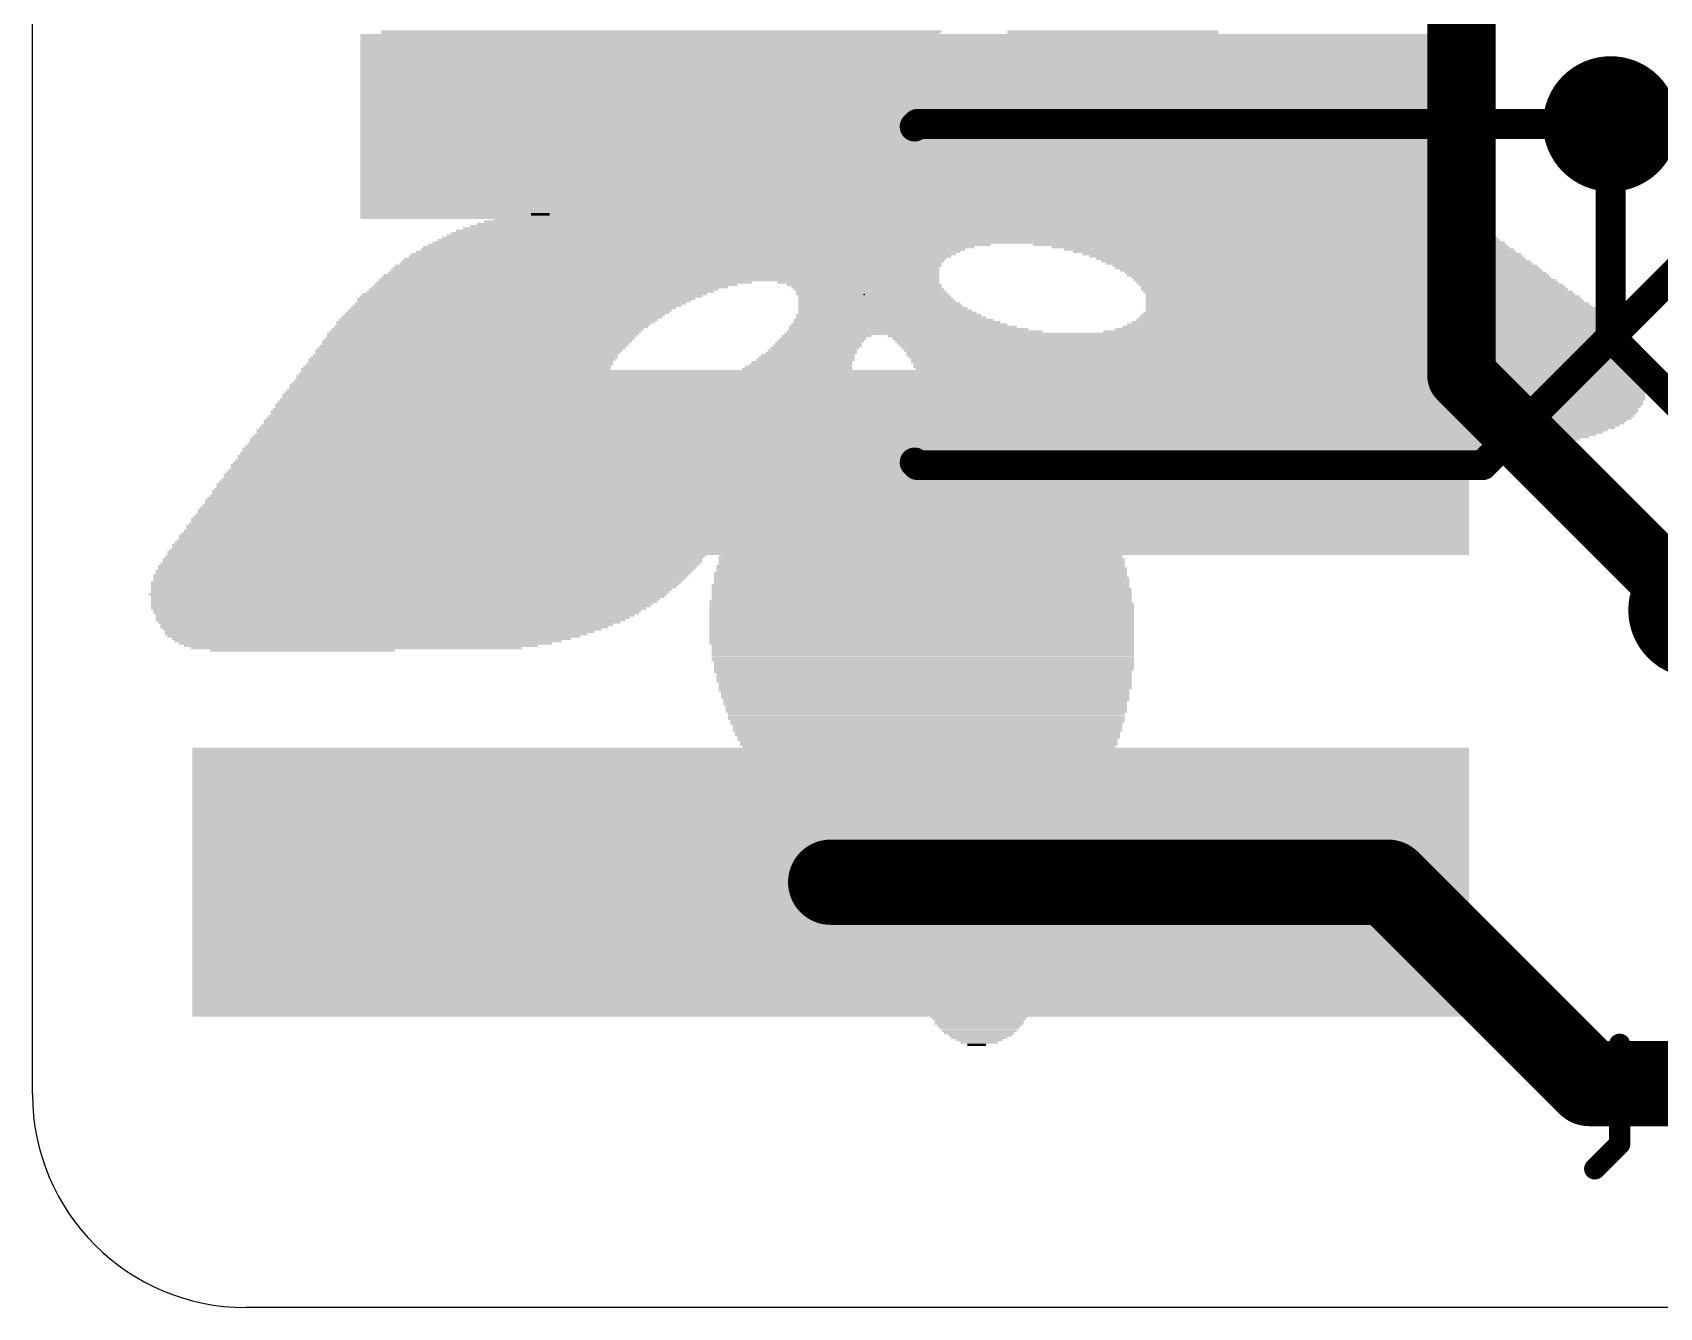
# Model space of a CAD drawing. Extents: x -5 to 26.9, y -6.2 to 6.2.
# Drawn here: x -4.95 to 4.74, y -6.03 to 1.56 of the extents above; entities that cross this region are included whole.
import ezdxf

# ---------------------------------------------------------------- set-up
doc = ezdxf.new("R2010")
doc.units = 0
for name, color, linetype in [('1', 12, 'CONTINUOUS'), ('16', 5, 'CONTINUOUS'), ('18', 3, 'CONTINUOUS'), ('20', 53, 'CONTINUOUS'), ('22', 6, 'CONTINUOUS'), ('23', 53, 'CONTINUOUS'), ('29', 253, 'CONTINUOUS')]:
    doc.layers.add(name, color=color, linetype=linetype)

# ---------------------------------------------------------------- blocks, each defined once
blk = doc.blocks.new('RECT')
blk.add_solid([(-0.5, -0.5), (0.5, -0.5), (-0.5, 0.5), (0.5, 0.5)])
blk = doc.blocks.new('ROUNDV')
at = {"const_width": 0.5}
blk.add_lwpolyline([(0, -0.25, 1), (0, 0.25, 1), (0, -0.25)], format="xyb", dxfattribs=at)

msp = doc.modelspace()

# ---------------------------------------------------------------- linework, layer by layer
at = {"layer": '1'}
for points, const_width in [([(0.316, 1.016), (0.3, 1)], 0.1778), ([(4.445, 1.016), (0.316, 1.016)], 0.1778), ([(5.1, 0.401), (3.683, -1.016)], 0.1778), ([(0.316, -1.016), (0.3, -1)], 0.1778), ([(3.683, -1.016), (0.316, -1.016)], 0.1778), ([(-0.2, -3.5), (3.119, -3.5)], 0.508), ([(3.119, -3.5), (4.318, -4.699)], 0.508), ([(4.318, -4.699), (5.9715, -4.699)], 0.508)]:
    msp.add_lwpolyline(points, dxfattribs=dict(at, const_width=const_width))
for points, const_width in [([(0.2686, 1.0314, 1), (0.3314, 0.9686)], 0.0889), ([(0.316, 1.0605, 1), (0.316, 0.9716)], 0.0889), ([(0.3474, 0.9846, 1), (0.2846, 1.0474)], 0.0889), ([(4.445, 0.9716, 1), (4.445, 1.0605)], 0.0889), ([(0.3314, -0.9686, 1), (0.2686, -1.0314)], 0.0889), ([(0.316, -0.9716, 1), (0.316, -1.0605)], 0.0889), ([(0.2846, -1.0474, 1), (0.3474, -0.9846)], 0.0889), ([(3.6516, -0.9846, 1), (3.7144, -1.0474)], 0.0889), ([(3.683, -1.0605, 1), (3.683, -0.9716)], 0.0889), ([(-0.2, -3.373, 1), (-0.2, -3.627)], 0.254), ([(3.2088, -3.4102, 1), (3.0292, -3.5898)], 0.254), ([(3.119, -3.627, 1), (3.119, -3.373)], 0.254), ([(4.318, -4.572, 1), (4.318, -4.826)], 0.254), ([(4.2282, -4.7888, 1), (4.4078, -4.6092)], 0.254)]:
    msp.add_lwpolyline(points, format="xyb", dxfattribs=dict(at, const_width=const_width))
at = {"layer": '16'}
for points, const_width in [([(3.556, 2.667), (3.556, -0.4826)], 0.4064), ([(4.445, -0.254), (4.445, 1.016)], 0.1778), ([(5.08, -0.889), (4.445, -0.254)], 0.1778), ([(4.826, -1.7526), (3.556, -0.4826)], 0.4064), ([(5.08, -1.7526), (4.826, -1.7526)], 0.4064)]:
    msp.add_lwpolyline(points, dxfattribs=dict(at, const_width=const_width))
for points, const_width in [([(4.4895, 1.016, 1), (4.4005, 1.016)], 0.0889), ([(4.4764, -0.2226, 1), (4.4136, -0.2854)], 0.0889), ([(3.6278, -0.4108, 1), (3.4842, -0.5544)], 0.2032), ([(4.4005, -0.254, 1), (4.4895, -0.254)], 0.0889), ([(3.4544, -0.4826, 1), (3.6576, -0.4826)], 0.2032), ([(4.826, -1.651, 1), (4.826, -1.8542)], 0.2032), ([(4.7542, -1.8244, 1), (4.8978, -1.6808)], 0.2032)]:
    msp.add_lwpolyline(points, format="xyb", dxfattribs=dict(at, const_width=const_width))
at = {"layer": '20'}
for p, q in [((-4.953, -4.7625), (-4.953, 4.7625)), ((25.396, -6.0325), (-3.683, -6.0325))]:
    msp.add_line(p, q, dxfattribs=at)
msp.add_arc((-3.683, -4.7625), 1.27, 180, 270, dxfattribs=at)
at = {"layer": '22', "const_width": 0.127}
for points in [[(4.4985, -4.4655), (4.4985, -5.0587)], [(4.6468, -4.6138), (4.3502, -4.6138)], [(4.4985, -5.0587), (4.3502, -5.207)]]:
    msp.add_lwpolyline(points, dxfattribs=at)
at = {"layer": '22', "const_width": 0.0635}
for points in [[(4.5303, -4.4655, 1), (4.4668, -4.4655)], [(4.3502, -4.5821, 1), (4.3502, -4.6456)], [(4.6468, -4.6456, 1), (4.6468, -4.5821)], [(4.4668, -5.0587, 1), (4.5303, -5.0587)], [(4.521, -5.0812, 1), (4.4761, -5.0363)], [(4.3278, -5.1845, 1), (4.3727, -5.2295)]]:
    msp.add_lwpolyline(points, format="xyb", dxfattribs=at)
at = {"layer": '23'}
msp.add_point((0, 0), dxfattribs=at)

# ---------------------------------------------------------------- block references
at = {"layer": '1', "xscale": 6.5}
for p in [(0.3, 1), (0.3, -1)]:
    msp.add_blockref('RECT', p, dxfattribs=at)
at = {"layer": '1', "xscale": 7.5, "yscale": 1.5}
msp.add_blockref('RECT', (-0.2, -3.5), dxfattribs=at)
at = {"layer": '18', "xscale": 0.8064, "yscale": 0.8064}
for p in [(4.445, 1.016), (4.445, 1.016), (4.953, -1.8796), (4.953, -1.8796)]:
    msp.add_blockref('ROUNDV', p, dxfattribs=at)
at = {"layer": '22'}
for p, xscale, yscale in [((-1.2161, 1.5532), 3.3249, 0.014), ((-1.209, 1.5672), 3.3389, 0.014), ((1.4802, 1.5672), 1.2573, 0.014), ((1.4802, 1.5532), 1.2573, 0.014), ((-1.223, 1.5393), 3.3109, 0.0139), ((-1.223, 1.5253), 3.283, 0.014), ((-1.223, 1.5113), 3.283, 0.014), ((-1.223, 1.4973), 3.255, 0.014), ((-1.23, 1.4834), 3.241, 0.0139), ((-1.2369, 1.4694), 3.2271, 0.014), ((-1.23, 1.4554), 3.2131, 0.014), ((1.4732, 1.5393), 1.2434, 0.0139), ((1.4732, 1.5253), 1.2434, 0.014), ((1.4662, 1.5113), 1.2294, 0.014), ((1.4662, 1.4973), 1.2294, 0.014), ((1.4592, 1.4834), 1.2154, 0.0139), ((1.4523, 1.4694), 1.2015, 0.014), ((1.4523, 1.4554), 1.2015, 0.014), ((-1.9774, 1.4415), 1.7183, 0.0139), ((-1.9984, 1.4275), 1.6485, 0.014), ((-2.0124, 1.4135), 1.6205, 0.014), ((-2.0123, 1.3996), 1.5926, 0.0139), ((-2.0123, 1.3856), 1.5926, 0.014), ((-2.0123, 1.3716), 1.5646, 0.014), ((-2.0123, 1.3576), 1.5646, 0.014), ((-0.3639, 1.4415), 1.4529, 0.0139), ((-0.329, 1.4275), 1.3551, 0.014), ((-0.308, 1.4135), 1.3132, 0.014), ((-0.301, 1.3996), 1.2712, 0.0139), ((-0.294, 1.3856), 1.2294, 0.014), ((-0.28, 1.3716), 1.2014, 0.014), ((-0.2731, 1.3576), 1.1595, 0.014), ((1.4313, 1.4275), 1.1874, 0.014), ((1.4313, 1.4135), 1.1874, 0.014), ((1.4243, 1.3996), 1.1734, 0.0139), ((1.4103, 1.3716), 1.1455, 0.014), ((1.4103, 1.3576), 1.1455, 0.014), ((1.4174, 1.3856), 1.1595, 0.014), ((1.4453, 1.4415), 1.1875, 0.0139), ((-2.0053, 1.3437), 1.5507, 0.0139), ((-2.0053, 1.3297), 1.5507, 0.014), ((-1.9984, 1.3157), 1.5367, 0.014), ((-1.9984, 1.3017), 1.5367, 0.0139), ((-1.9914, 1.2878), 1.5227, 0.014), ((-1.9914, 1.2738), 1.5227, 0.014), ((-1.9844, 1.2599), 1.5088, 0.0139), ((-0.2591, 1.3437), 1.1316, 0.0139), ((-0.2591, 1.3297), 1.1036, 0.014), ((-0.2452, 1.3157), 1.0757, 0.014), ((-0.2451, 1.3017), 1.0478, 0.0139), ((-0.2381, 1.2878), 1.0058, 0.014), ((-0.2312, 1.2738), 0.9919, 0.014), ((-0.2312, 1.2599), 0.9639, 0.0139), ((1.3615, 1.2878), 1.1037, 0.014), ((1.3475, 1.2599), 1.0757, 0.0139), ((1.3545, 1.2738), 1.0897, 0.014), ((1.3963, 1.3437), 1.1455, 0.0139), ((1.3894, 1.3297), 1.1316, 0.014), ((1.3824, 1.3157), 1.1176, 0.014), ((1.3754, 1.3017), 1.1036, 0.0139), ((-1.9844, 1.2459), 1.5088, 0.014), ((-1.9774, 1.2319), 1.4948, 0.014), ((-1.9634, 1.2179), 1.4948, 0.014), ((-1.9634, 1.204), 1.4948, 0.0139), ((-1.9564, 1.19), 1.4808, 0.014), ((-1.9495, 1.176), 1.4947, 0.014), ((-1.9425, 1.1621), 1.4808, 0.0139), ((-0.2242, 1.2459), 0.9499, 0.014), ((-0.2172, 1.2319), 0.9081, 0.014), ((-0.2102, 1.2179), 0.8941, 0.014), ((-0.2032, 1.204), 0.8802, 0.0139), ((-0.2032, 1.19), 0.8522, 0.014), ((-0.1962, 1.176), 0.8382, 0.014), ((-0.1962, 1.1621), 0.8102, 0.0139), ((1.2846, 1.176), 1.0338, 0.014), ((1.2776, 1.1621), 1.0198, 0.0139), ((1.3055, 1.204), 1.0477, 0.0139), ((1.2986, 1.19), 1.0338, 0.014), ((1.3335, 1.2459), 1.0756, 0.014), ((1.3266, 1.2319), 1.0617, 0.014), ((1.3196, 1.2179), 1.0477, 0.014), ((-1.9355, 1.1481), 1.4668, 0.014), ((-1.9285, 1.1341), 1.4808, 0.014), ((-1.9215, 1.1201), 1.4668, 0.0139), ((-1.9076, 1.1062), 1.4669, 0.014), ((-1.9076, 1.0922), 1.4669, 0.014), ((-1.8936, 1.0782), 1.4669, 0.014), ((-1.8866, 1.0643), 1.4529, 0.0139), ((-0.1893, 1.1481), 0.7963, 0.014), ((-0.1893, 1.1341), 0.7683, 0.014), ((-0.1822, 1.1201), 0.7543, 0.0139), ((-0.1753, 1.1062), 0.7404, 0.014), ((-0.1753, 1.0922), 0.7125, 0.014), ((-0.1683, 1.0782), 0.6985, 0.014), ((-0.1613, 1.0643), 0.6846, 0.0139), ((1.2008, 1.0782), 0.95, 0.014), ((1.1868, 1.0643), 0.922, 0.0139), ((1.2147, 1.0922), 0.9499, 0.014), ((1.2218, 1.1062), 0.9639, 0.014), ((1.2427, 1.1201), 0.9779, 0.0139), ((1.2497, 1.1341), 0.9919, 0.014), ((1.2637, 1.1481), 0.9919, 0.014), ((2.1648, 1.0643), 0.7823, 0.0139), ((2.1647, 1.0782), 0.6706, 0.014), ((2.1577, 1.0922), 0.5448, 0.014), ((2.1578, 1.1062), 0.4051, 0.014), ((2.1507, 1.1201), 0.1397, 0.0139), ((-1.8727, 1.0503), 1.4529, 0.014), ((-1.8657, 1.0363), 1.4669, 0.014), ((-1.8587, 1.0224), 1.4529, 0.0139), ((-1.8447, 1.0084), 1.4529, 0.014), ((-1.8307, 0.9944), 1.4528, 0.014), ((-1.8168, 0.9665), 1.4529, 0.014), ((-1.8237, 0.9805), 1.4389, 0.0139), ((-0.1613, 1.0503), 0.6566, 0.014), ((-0.1613, 1.0363), 0.6566, 0.014), ((-0.1543, 1.0224), 0.6426, 0.0139), ((-0.1543, 1.0084), 0.6146, 0.014), ((-0.1474, 0.9944), 0.6007, 0.014), ((-0.1404, 0.9805), 0.5867, 0.0139), ((-0.1404, 0.9665), 0.5867, 0.014), ((1.7456, 0.9665), 2.1514, 0.014), ((1.103, 0.9805), 0.8382, 0.0139), ((1.117, 0.9944), 0.8661, 0.014), ((1.1449, 1.0224), 0.894, 0.0139), ((1.131, 1.0084), 0.8661, 0.014), ((1.1728, 1.0503), 0.9221, 0.014), ((1.1589, 1.0363), 0.8941, 0.014), ((2.1648, 0.9805), 1.2573, 0.0139), ((2.1648, 0.9944), 1.1735, 0.014), ((2.1717, 1.0084), 1.1036, 0.014), ((2.1647, 1.0224), 1.0338, 0.0139), ((2.1647, 1.0363), 0.95, 0.014), ((2.1647, 1.0503), 0.8662, 0.014), ((-1.8028, 0.9525), 1.4529, 0.014), ((-1.7958, 0.9385), 1.4389, 0.014), ((-1.7819, 0.9246), 1.4389, 0.0139), ((-1.7679, 0.9106), 1.4389, 0.014), ((-1.7539, 0.8966), 1.4389, 0.014), ((-1.7399, 0.8827), 1.439, 0.0139), ((-1.7329, 0.8687), 1.425, 0.014), ((-0.1403, 0.9525), 0.5588, 0.014), ((-0.1333, 0.9385), 0.5449, 0.014), ((-0.1333, 0.9246), 0.5449, 0.0139), ((-0.1264, 0.9106), 0.5309, 0.014), ((-0.1194, 0.8966), 0.5169, 0.014), ((-0.1194, 0.8827), 0.5169, 0.0139), ((-0.1194, 0.8687), 0.489, 0.014), ((1.8014, 0.8827), 2.3749, 0.0139), ((1.8155, 0.8687), 2.4029, 0.014), ((1.7945, 0.8966), 2.333, 0.014), ((1.7806, 0.9246), 2.2771, 0.0139), ((1.7876, 0.9106), 2.2911, 0.014), ((1.7526, 0.9525), 2.1932, 0.014), ((1.7666, 0.9385), 2.2212, 0.014), ((-1.7189, 0.8547), 1.4249, 0.014), ((-1.705, 0.8407), 1.4249, 0.0139), ((-1.691, 0.8268), 1.425, 0.014), ((-1.6771, 0.8128), 1.4249, 0.014), ((-1.6631, 0.7988), 1.4249, 0.014), ((-1.6491, 0.7849), 1.425, 0.0139), ((-1.6281, 0.7709), 1.4109, 0.014), ((-0.1194, 0.8547), 0.489, 0.014), ((-0.1124, 0.8407), 0.475, 0.0139), ((-0.1124, 0.8268), 0.475, 0.014), ((-0.1054, 0.8128), 0.461, 0.014), ((-0.1054, 0.7988), 0.461, 0.014), ((-0.0984, 0.7849), 0.447, 0.0139), ((-0.0984, 0.7709), 0.447, 0.014), ((1.8504, 0.7709), 2.6404, 0.014), ((1.8504, 0.7849), 2.6124, 0.0139), ((1.8434, 0.7988), 2.5704, 0.014), ((1.8294, 0.8268), 2.5146, 0.014), ((1.8434, 0.8128), 2.5426, 0.014), ((1.8225, 0.8407), 2.4727, 0.0139), ((1.8225, 0.8547), 2.4447, 0.014), ((-1.6142, 0.7569), 1.411, 0.014), ((-1.6002, 0.7429), 1.411, 0.0139), ((-1.5862, 0.729), 1.411, 0.014), ((-1.5653, 0.715), 1.397, 0.014), ((-1.5513, 0.7011), 1.397, 0.0139), ((-1.5234, 0.6871), 1.397, 0.014), ((-1.5094, 0.6731), 1.397, 0.014), ((-0.0915, 0.7569), 0.4331, 0.014), ((-0.0915, 0.7429), 0.4331, 0.0139), ((-0.0775, 0.715), 0.4331, 0.014), ((-0.0775, 0.7011), 0.4331, 0.0139), ((-0.0775, 0.6871), 0.4331, 0.014), ((-0.0844, 0.729), 0.4191, 0.014), ((-0.0704, 0.6731), 0.4191, 0.014), ((1.8714, 0.6731), 2.8779, 0.014), ((1.8644, 0.6871), 2.8359, 0.014), ((1.8644, 0.7011), 2.8079, 0.0139), ((1.8574, 0.715), 2.7661, 0.014), ((1.8574, 0.729), 2.7381, 0.014), ((1.8574, 0.7429), 2.7102, 0.0139), ((1.8504, 0.7569), 2.6682, 0.014), ((-1.4885, 0.6591), 1.3831, 0.014), ((-1.4675, 0.6452), 1.369, 0.0139), ((-1.4396, 0.6312), 1.3691, 0.014), ((-1.4256, 0.6172), 1.3691, 0.014), ((-1.3907, 0.6033), 1.3551, 0.0139), ((-1.3697, 0.5893), 1.3412, 0.014), ((-1.3417, 0.5753), 1.3411, 0.014), ((-0.0635, 0.6591), 0.433, 0.014), ((-0.0635, 0.6452), 0.433, 0.0139), ((-0.0565, 0.6312), 0.447, 0.014), ((-0.0495, 0.6172), 0.461, 0.014), ((1.571, 0.5893), 3.702, 0.014), ((1.578, 0.5753), 3.716, 0.014), ((-0.0355, 0.6033), 0.4889, 0.0139), ((1.8644, 0.6033), 3.0873, 0.0139), ((1.8644, 0.6172), 3.0315, 0.014), ((1.8714, 0.6312), 2.9895, 0.014), ((1.8644, 0.6452), 2.9477, 0.0139), ((1.8714, 0.6591), 2.9057, 0.014), ((-1.9285, 0.4775), 0.1118, 0.014), ((-1.3069, 0.5614), 1.3271, 0.0139), ((-1.2719, 0.5474), 1.3132, 0.014), ((-1.237, 0.5334), 1.2992, 0.014), ((-1.2021, 0.5194), 1.2853, 0.014), ((-1.1532, 0.5055), 1.2713, 0.0139), ((-1.1113, 0.4915), 1.2713, 0.014), ((0.9424, 0.4775), 5.2667, 0.014), ((1.5989, 0.4915), 3.9256, 0.014), ((1.599, 0.5055), 3.8697, 0.0139), ((1.599, 0.5194), 3.8417, 0.014), ((1.5919, 0.5334), 3.7999, 0.014), ((1.5919, 0.5474), 3.7719, 0.014), ((1.585, 0.5614), 3.7579, 0.0139), ((0.649, 0.3937), 6.0769, 0.014), ((0.663, 0.4077), 6.0211, 0.014), ((0.6769, 0.4217), 5.9652, 0.0139), ((0.6839, 0.4356), 5.8954, 0.014), ((0.7049, 0.4496), 5.8255, 0.014), ((0.7258, 0.4636), 5.7277, 0.0139), ((-0.9227, 0.2959), 3.3528, 0.014), ((0.621, 0.3099), 6.3843, 0.014), ((0.621, 0.3239), 6.3284, 0.0139), ((0.628, 0.3378), 6.2865, 0.014), ((0.635, 0.3518), 6.2446, 0.014), ((0.635, 0.3658), 6.1888, 0.0139), ((0.642, 0.3797), 6.1468, 0.014), ((2.4162, 0.2959), 2.8219, 0.014), ((-1.1392, 0.1981), 3.227, 0.014), ((-1.1253, 0.2121), 3.2271, 0.014), ((-1.0973, 0.2261), 3.2271, 0.0139), ((-1.0763, 0.24), 3.241, 0.014), ((-1.0484, 0.254), 3.241, 0.014), ((-1.0205, 0.268), 3.2411, 0.014), ((-0.9855, 0.282), 3.283, 0.0139), ((2.479, 0.282), 2.7241, 0.0139), ((2.528, 0.268), 2.6823, 0.014), ((2.5629, 0.254), 2.6403, 0.014), ((2.6048, 0.24), 2.6124, 0.014), ((2.6327, 0.2261), 2.5844, 0.0139), ((2.6606, 0.2121), 2.5565, 0.014), ((2.6886, 0.1981), 2.5565, 0.014), ((-1.2161, 0.1003), 3.3249, 0.014), ((-1.209, 0.1143), 3.3109, 0.014), ((-1.1951, 0.1283), 3.2829, 0.014), ((-1.1881, 0.1423), 3.269, 0.0139), ((-1.1811, 0.1562), 3.255, 0.014), ((-1.1671, 0.1702), 3.255, 0.014), ((-1.1532, 0.1842), 3.2271, 0.0139), ((2.7096, 0.1842), 2.5425, 0.0139), ((2.7445, 0.1702), 2.5286, 0.014), ((2.7585, 0.1562), 2.5285, 0.014), ((2.7794, 0.1423), 2.5146, 0.0139), ((2.8073, 0.1283), 2.5146, 0.014), ((2.8213, 0.1143), 2.5146, 0.014), ((2.8422, 0.1003), 2.5007, 0.014), ((-1.9634, 0.0026), 2.0536, 0.0139), ((-1.9285, 0.0165), 2.0676, 0.014), ((-1.9076, 0.0305), 2.0815, 0.014), ((-1.8726, 0.0445), 2.1234, 0.0139), ((-1.8377, 0.0584), 2.1654, 0.014), ((-1.7888, 0.0724), 2.2352, 0.014), ((-1.223, 0.0864), 3.3388, 0.0139), ((-0.0355, 0.0724), 0.9639, 0.014), ((-0.0006, 0.0584), 0.922, 0.014), ((0.0134, 0.0445), 0.8941, 0.0139), ((0.0273, 0.0305), 0.894, 0.014), ((0.0413, 0.0165), 0.8941, 0.014), ((0.0483, 0.0026), 0.9081, 0.0139), ((2.8632, 0.0864), 2.5146, 0.0139), ((2.8772, 0.0724), 2.5146, 0.014), ((2.8982, 0.0584), 2.5285, 0.014), ((2.9121, 0.0445), 2.5286, 0.0139), ((2.9191, 0.0305), 2.5426, 0.014), ((2.9401, 0.0165), 2.5565, 0.014), ((2.9541, 0.0026), 2.5565, 0.0139), ((-2.1101, -0.0953), 1.9278, 0.0139), ((-2.0892, -0.0813), 1.9419, 0.014), ((-2.0682, -0.0673), 1.9558, 0.014), ((-2.0473, -0.0534), 1.9697, 0.0139), ((-2.0124, -0.0254), 2.0117, 0.014), ((-2.0263, -0.0394), 1.9838, 0.014), ((-1.9844, -0.0114), 2.0396, 0.014), ((0.0622, -0.0114), 0.9081, 0.014), ((0.0692, -0.0254), 0.922, 0.014), ((0.0762, -0.0394), 0.936, 0.014), ((0.1111, -0.0813), 1.0058, 0.014), ((0.1251, -0.0953), 1.0338, 0.0139), ((0.0902, -0.0534), 0.9639, 0.0139), ((0.0972, -0.0673), 0.9779, 0.014), ((2.968, -0.0114), 2.5844, 0.014), ((2.975, -0.0254), 2.5984, 0.014), ((2.982, -0.0394), 2.6124, 0.014), ((3.0169, -0.0813), 2.6822, 0.014), ((3.0239, -0.0953), 2.6962, 0.0139), ((2.996, -0.0534), 2.6403, 0.0139), ((3.003, -0.0673), 2.6543, 0.014), ((-2.2219, -0.193), 1.872, 0.0139), ((-2.194, -0.1651), 1.8999, 0.014), ((-2.2079, -0.1791), 1.872, 0.014), ((-2.18, -0.1511), 1.8999, 0.014), ((-2.159, -0.1371), 1.9138, 0.0139), ((-2.145, -0.1232), 1.9139, 0.014), ((-2.124, -0.1092), 1.9279, 0.014), ((0.2298, -0.193), 1.3551, 0.0139), ((0.2089, -0.1791), 1.2852, 0.014), ((0.174, -0.1511), 1.1874, 0.014), ((0.195, -0.1651), 1.2293, 0.014), ((0.16, -0.1371), 1.1316, 0.0139), ((0.1461, -0.1232), 1.1037, 0.014), ((0.1391, -0.1092), 1.0617, 0.014), ((3.0169, -0.193), 2.9616, 0.0139), ((3.0238, -0.1791), 2.9197, 0.014), ((3.0309, -0.1651), 2.8779, 0.014), ((3.0309, -0.1511), 2.8219, 0.014), ((3.0309, -0.1371), 2.794, 0.0139), ((3.0309, -0.1232), 2.7661, 0.014), ((3.0238, -0.1092), 2.7241, 0.014), ((-2.3057, -0.2769), 1.844, 0.0139), ((-2.3127, -0.2908), 1.8301, 0.014), ((-2.2917, -0.2629), 1.844, 0.014), ((-2.2778, -0.2489), 1.8441, 0.014), ((-2.2708, -0.235), 1.858, 0.0139), ((-2.2568, -0.221), 1.858, 0.014), ((-2.2428, -0.207), 1.858, 0.014), ((-0.2731, -0.2908), 0.5169, 0.014), ((-0.2591, -0.2769), 0.5169, 0.0139), ((-0.2452, -0.2629), 0.5169, 0.014), ((-0.2242, -0.2489), 0.5309, 0.014), ((2.039, -0.235), 5.0292, 0.0139), ((0.2998, -0.221), 1.5227, 0.014), ((0.2648, -0.207), 1.425, 0.014), ((2.3534, -0.2489), 4.4285, 0.014), ((2.3742, -0.2629), 4.4145, 0.014), ((2.3883, -0.2769), 4.4145, 0.0139), ((2.4022, -0.2908), 4.4146, 0.014), ((2.982, -0.221), 3.1153, 0.014), ((3.0099, -0.207), 3.0314, 0.014), ((-2.3965, -0.3886), 1.83, 0.014), ((-2.3826, -0.3747), 1.8301, 0.0139), ((-2.3756, -0.3607), 1.8161, 0.014), ((-2.3616, -0.3467), 1.8161, 0.014), ((-2.3546, -0.3327), 1.8301, 0.0139), ((-2.3406, -0.3188), 1.83, 0.014), ((-2.3267, -0.3048), 1.8301, 0.014), ((-0.3499, -0.3886), 0.5868, 0.014), ((-0.3429, -0.3747), 0.5728, 0.0139), ((-0.3359, -0.3607), 0.5588, 0.014), ((-0.315, -0.3467), 0.5449, 0.014), ((-0.308, -0.3327), 0.5309, 0.0139), ((-0.294, -0.3188), 0.5308, 0.014), ((-0.2801, -0.3048), 0.5309, 0.014), ((2.4162, -0.3048), 4.4145, 0.014), ((2.4232, -0.3188), 4.4005, 0.014), ((2.4371, -0.3327), 4.4005, 0.0139), ((2.4511, -0.3467), 4.4006, 0.014), ((2.4511, -0.3607), 4.4006, 0.014), ((2.4581, -0.3747), 4.3866, 0.0139), ((2.4721, -0.3886), 4.3865, 0.014), ((-2.4524, -0.4864), 1.858, 0.014), ((-2.4454, -0.4725), 1.844, 0.0139), ((-2.4314, -0.4445), 1.844, 0.014), ((-2.4384, -0.4585), 1.83, 0.014), ((-2.4245, -0.4305), 1.8301, 0.014), ((-2.4104, -0.4166), 1.8301, 0.0139), ((-2.4035, -0.4026), 1.8161, 0.014), ((-0.4407, -0.4864), 0.7124, 0.014), ((-0.4338, -0.4725), 0.6985, 0.0139), ((-0.4198, -0.4585), 0.6705, 0.014), ((-0.3988, -0.4445), 0.6566, 0.014), ((-0.3918, -0.4305), 0.6426, 0.014), ((-0.3779, -0.4166), 0.6147, 0.0139), ((-0.3709, -0.4026), 0.6007, 0.014), ((2.4721, -0.4026), 4.3865, 0.014), ((2.479, -0.4166), 4.3726, 0.0139), ((2.479, -0.4305), 4.3726, 0.014), ((2.493, -0.4445), 4.3726, 0.014), ((2.493, -0.4585), 4.3726, 0.014), ((2.5, -0.4725), 4.3586, 0.0139), ((2.5, -0.4864), 4.3586, 0.014), ((-2.4803, -0.5842), 1.9418, 0.014), ((-2.4733, -0.5702), 1.9279, 0.014), ((-2.4733, -0.5423), 1.8999, 0.014), ((-2.4733, -0.5563), 1.8999, 0.0139), ((-2.4664, -0.5283), 1.8859, 0.014), ((-2.4594, -0.5143), 1.8719, 0.0139), ((-2.4524, -0.5004), 1.858, 0.014), ((-0.5594, -0.5842), 0.922, 0.014), ((-0.5384, -0.5702), 0.8801, 0.014), ((-0.5245, -0.5563), 0.8522, 0.0139), ((-0.5036, -0.5423), 0.8103, 0.014), ((-0.4896, -0.5283), 0.7823, 0.014), ((-0.4687, -0.5143), 0.7683, 0.0139), ((-0.4547, -0.5004), 0.7404, 0.014), ((2.5, -0.5143), 4.3307, 0.0139), ((2.5, -0.5283), 4.3307, 0.014), ((2.507, -0.5004), 4.3447, 0.014), ((2.507, -0.5423), 4.3167, 0.014), ((2.507, -0.5563), 4.3167, 0.0139), ((2.5139, -0.5702), 4.3027, 0.014), ((2.5139, -0.5842), 4.3027, 0.014), ((-1.8098, -0.682), 3.4227, 0.014), ((-1.8028, -0.6541), 3.4087, 0.0139), ((-1.8028, -0.668), 3.4087, 0.014), ((-2.4453, -0.6401), 2.0955, 0.014), ((-2.4664, -0.6261), 2.0257, 0.014), ((-2.4803, -0.5982), 1.9698, 0.014), ((-2.4733, -0.6122), 1.9837, 0.0139), ((-0.6712, -0.6401), 1.1456, 0.014), ((-0.6292, -0.6261), 1.0617, 0.014), ((-0.6014, -0.6122), 1.0059, 0.0139), ((-0.5804, -0.5982), 0.964, 0.014), ((2.507, -0.5982), 4.2888, 0.014), ((2.514, -0.6122), 4.2748, 0.0139), ((2.514, -0.6261), 4.2748, 0.014), ((2.507, -0.6401), 4.2608, 0.014), ((2.507, -0.6541), 4.2608, 0.0139), ((2.5, -0.682), 4.219, 0.014), ((2.507, -0.668), 4.2329, 0.014), ((-1.8447, -0.7798), 3.4925, 0.014), ((-1.8377, -0.7519), 3.4786, 0.0139), ((-1.8377, -0.7658), 3.4786, 0.014), ((-1.8307, -0.7379), 3.4646, 0.014), ((-1.8237, -0.7239), 3.4506, 0.014), ((-1.8167, -0.696), 3.4366, 0.0139), ((-1.8167, -0.7099), 3.4366, 0.014), ((2.5, -0.696), 4.219, 0.0139), ((2.493, -0.7099), 4.205, 0.014), ((2.493, -0.7239), 4.177, 0.014), ((2.4861, -0.7379), 4.1631, 0.014), ((2.4721, -0.7519), 4.1351, 0.0139), ((2.4651, -0.7658), 4.1211, 0.014), ((2.4511, -0.7798), 4.0932, 0.014), ((-1.8727, -0.8636), 3.5763, 0.014), ((-1.8727, -0.8776), 3.5763, 0.014), ((-1.8657, -0.8496), 3.5623, 0.014), ((-1.8587, -0.8357), 3.5483, 0.0139), ((-1.8587, -0.8077), 3.5205, 0.014), ((-1.8587, -0.8217), 3.5205, 0.014), ((-1.8517, -0.7938), 3.5065, 0.0139), ((2.4442, -0.7938), 4.0513, 0.0139), ((2.4232, -0.8077), 4.0094, 0.014), ((2.4092, -0.8217), 3.9814, 0.014), ((2.3673, -0.8496), 3.8976, 0.014), ((2.3394, -0.8636), 3.8417, 0.014), ((2.3184, -0.8776), 3.7998, 0.014), ((2.3883, -0.8357), 3.9395, 0.0139), ((-1.9006, -0.9614), 3.6601, 0.014), ((-1.9006, -0.9754), 3.6601, 0.0139), ((-1.8936, -0.9474), 3.6462, 0.014), ((-1.8936, -0.9195), 3.6182, 0.014), ((-1.8866, -0.9335), 3.6322, 0.0139), ((-1.8866, -0.9055), 3.6042, 0.014), ((-1.8796, -0.8916), 3.5902, 0.0139), ((2.3044, -0.8916), 3.744, 0.0139), ((2.2625, -0.9195), 3.6602, 0.014), ((2.2206, -0.9474), 3.5764, 0.014), ((2.1996, -0.9614), 3.5344, 0.014), ((2.1717, -0.9754), 3.4786, 0.0139), ((2.2835, -0.9055), 3.7021, 0.014), ((2.2416, -0.9335), 3.6183, 0.0139), ((-1.9215, -1.0592), 3.758, 0.014), ((-1.9215, -1.0452), 3.73, 0.014), ((-1.9145, -1.0173), 3.716, 0.014), ((-1.9145, -1.0313), 3.716, 0.0139), ((-1.9076, -1.0033), 3.7021, 0.014), ((-1.9076, -0.9893), 3.6741, 0.014), ((2.1507, -0.9893), 3.4367, 0.014), ((0.8166, -1.0033), 0.7684, 0.014), ((0.8236, -1.0173), 0.7824, 0.014), ((0.8306, -1.0313), 0.7963, 0.0139), ((0.8306, -1.0452), 0.7963, 0.014), ((0.8376, -1.0592), 0.8103, 0.014), ((2.521, -1.0033), 2.6123, 0.014), ((2.507, -1.0173), 2.5565, 0.014), ((2.493, -1.0313), 2.5006, 0.0139), ((2.479, -1.0452), 2.4447, 0.014), ((2.4721, -1.0592), 2.3749, 0.014), ((-1.9425, -1.157), 3.8557, 0.014), ((-1.9425, -1.129), 3.8278, 0.014), ((-1.9425, -1.143), 3.8278, 0.014), ((-1.9355, -1.1151), 3.8138, 0.0139), ((-1.9355, -1.1011), 3.7859, 0.014), ((-1.9284, -1.0732), 3.7719, 0.0139), ((-1.9284, -1.0871), 3.7719, 0.014), ((0.8515, -1.0871), 0.8382, 0.014), ((0.8585, -1.1011), 0.8522, 0.014), ((0.8585, -1.1151), 0.8522, 0.0139), ((0.8655, -1.129), 0.8662, 0.014), ((0.8795, -1.157), 0.8941, 0.014), ((0.8446, -1.0732), 0.8243, 0.0139), ((0.8725, -1.143), 0.8801, 0.014), ((2.4511, -1.0732), 2.305, 0.0139), ((2.4371, -1.0871), 2.2492, 0.014), ((2.4232, -1.1011), 2.1933, 0.014), ((2.4162, -1.1151), 2.1234, 0.0139), ((2.4022, -1.129), 2.0676, 0.014), ((2.3883, -1.143), 2.0117, 0.014), ((2.3813, -1.157), 1.9419, 0.014), ((-1.9565, -1.2548), 3.9675, 0.0139), ((-1.9565, -1.2268), 3.9395, 0.014), ((-1.9565, -1.2408), 3.9395, 0.014), ((-1.9564, -1.2128), 3.9116, 0.0139), ((-1.9495, -1.1989), 3.8977, 0.014), ((-1.9495, -1.171), 3.8697, 0.0139), ((-1.9425, -1.1849), 3.8837, 0.014), ((0.8865, -1.1989), 0.936, 0.014), ((0.8935, -1.2128), 0.9499, 0.0139), ((0.8935, -1.2268), 0.9499, 0.014), ((0.9005, -1.2408), 0.9639, 0.014), ((0.9075, -1.2548), 0.9779, 0.0139), ((0.8795, -1.171), 0.8941, 0.0139), ((0.8865, -1.1849), 0.9081, 0.014), ((2.3603, -1.171), 1.872, 0.0139), ((2.3533, -1.1849), 1.8022, 0.014), ((2.3394, -1.1989), 1.7463, 0.014), ((2.3324, -1.2128), 1.6764, 0.0139), ((2.3184, -1.2268), 1.6205, 0.014), ((2.3114, -1.2408), 1.5506, 0.014), ((2.3044, -1.2548), 1.4808, 0.0139), ((-2.4035, -1.3386), 3.2131, 0.014), ((-2.4035, -1.3526), 3.2131, 0.0139), ((-2.3896, -1.3246), 3.2131, 0.014), ((-1.9635, -1.3107), 4.0373, 0.0139), ((-1.9634, -1.2827), 4.0094, 0.014), ((-1.9634, -1.2967), 4.0094, 0.014), ((-1.9634, -1.2687), 3.9814, 0.014), ((-0.3569, -1.3386), 0.8522, 0.014), ((-0.3499, -1.3526), 0.8662, 0.0139), ((-0.3569, -1.3246), 0.8242, 0.014), ((0.9144, -1.3246), 1.0478, 0.014), ((0.9144, -1.3386), 1.0478, 0.014), ((0.9214, -1.3526), 1.0617, 0.0139), ((0.9074, -1.2827), 1.0058, 0.014), ((0.9144, -1.2967), 1.0198, 0.014), ((0.9144, -1.3107), 1.0198, 0.0139), ((0.9075, -1.2687), 0.9779, 0.014), ((2.2974, -1.2687), 1.411, 0.014), ((2.2835, -1.2827), 1.3271, 0.014), ((2.2765, -1.2967), 1.2573, 0.014), ((2.2765, -1.3107), 1.1735, 0.0139), ((2.2695, -1.3246), 1.1036, 0.014), ((2.2695, -1.3386), 1.0198, 0.014), ((2.2695, -1.3526), 0.908, 0.0139), ((-2.4664, -1.4364), 3.2271, 0.014), ((-2.4733, -1.4504), 3.2131, 0.0139), ((-2.4594, -1.4224), 3.2131, 0.014), ((-2.4453, -1.4084), 3.2131, 0.014), ((-2.4315, -1.3805), 3.2131, 0.014), ((-2.4315, -1.3944), 3.2131, 0.0139), ((-2.4175, -1.3665), 3.2131, 0.014), ((-0.329, -1.4504), 0.9919, 0.0139), ((-0.329, -1.4364), 0.9639, 0.014), ((-0.3429, -1.4084), 0.936, 0.014), ((-0.3359, -1.4224), 0.95, 0.014), ((-0.3569, -1.3665), 0.8801, 0.014), ((-0.3498, -1.3805), 0.8941, 0.014), ((-0.3429, -1.3944), 0.908, 0.0139), ((0.9075, -1.4504), 1.1735, 0.0139), ((0.9144, -1.4364), 1.1596, 0.014), ((0.9144, -1.4224), 1.1316, 0.014), ((0.9144, -1.3944), 1.1036, 0.0139), ((0.9214, -1.4084), 1.1176, 0.014), ((0.9144, -1.3665), 1.0756, 0.014), ((0.9214, -1.3805), 1.0896, 0.014), ((2.2555, -1.3665), 0.7963, 0.014), ((2.2555, -1.3805), 0.6566, 0.014), ((2.2485, -1.3944), 0.475, 0.0139), ((2.2416, -1.4084), 0.1817, 0.014), ((-2.5432, -1.5481), 3.2131, 0.014), ((-2.5362, -1.5342), 3.227, 0.0139), ((-2.5293, -1.5202), 3.2131, 0.014), ((-2.5083, -1.4923), 3.2271, 0.0139), ((-2.5152, -1.5062), 3.2131, 0.014), ((-2.4943, -1.4783), 3.2271, 0.014), ((-2.4872, -1.4643), 3.2131, 0.014), ((0.3417, -1.5342), 2.3889, 0.0139), ((0.3417, -1.5481), 2.3889, 0.014), ((0.3347, -1.5202), 2.3749, 0.014), ((0.3347, -1.4783), 2.3469, 0.014), ((0.3347, -1.4923), 2.3469, 0.0139), ((0.3417, -1.5062), 2.3609, 0.014), ((-0.315, -1.4643), 1.0198, 0.014), ((0.9074, -1.4643), 1.2014, 0.014), ((-2.62, -1.6459), 3.1992, 0.014), ((-2.5991, -1.618), 3.2131, 0.014), ((-2.6061, -1.632), 3.1991, 0.0139), ((-2.5851, -1.604), 3.2131, 0.014), ((-2.5712, -1.5761), 3.2131, 0.014), ((-2.5712, -1.5901), 3.2131, 0.0139), ((-2.5572, -1.5621), 3.2131, 0.014), ((0.3417, -1.632), 2.4447, 0.0139), ((0.3417, -1.6459), 2.4447, 0.014), ((0.3347, -1.618), 2.4307, 0.014), ((0.3416, -1.5761), 2.4168, 0.014), ((0.3416, -1.5901), 2.4168, 0.0139), ((0.3416, -1.604), 2.4168, 0.014), ((0.3347, -1.5621), 2.4029, 0.014), ((-2.6829, -1.7437), 3.1293, 0.014), ((-2.6689, -1.7158), 3.1572, 0.014), ((-2.6759, -1.7298), 3.1432, 0.0139), ((-2.641, -1.6739), 3.1851, 0.0139), ((-2.648, -1.6878), 3.1711, 0.014), ((-2.6549, -1.7018), 3.1572, 0.014), ((-2.627, -1.6599), 3.1852, 0.014), ((0.3347, -1.7298), 2.4867, 0.0139), ((0.3347, -1.7437), 2.4867, 0.014), ((0.3417, -1.6878), 2.4727, 0.014), ((0.3417, -1.7018), 2.4727, 0.014), ((0.3417, -1.7158), 2.4727, 0.014), ((0.3347, -1.6599), 2.4587, 0.014), ((0.3347, -1.6739), 2.4587, 0.0139), ((-2.7178, -1.7856), 3.0874, 0.014), ((-2.7388, -1.8275), 3.0175, 0.014), ((-2.6968, -1.7577), 3.1013, 0.014), ((-2.7038, -1.7717), 3.0874, 0.0139), ((-2.7178, -1.7996), 3.0594, 0.014), ((-2.7318, -1.8135), 3.0315, 0.0139), ((-2.7527, -1.8415), 2.9896, 0.014), ((0.3346, -1.8275), 2.5146, 0.014), ((0.3416, -1.8415), 2.5286, 0.014), ((0.3416, -1.7577), 2.5006, 0.014), ((0.3416, -1.7717), 2.5006, 0.0139), ((0.3416, -1.7856), 2.5006, 0.014), ((0.3416, -1.7996), 2.5006, 0.014), ((0.3416, -1.8135), 2.5006, 0.0139), ((-2.7597, -1.8555), 2.9756, 0.014), ((-2.7736, -1.8695), 2.9477, 0.0139), ((-2.7807, -1.8834), 2.9057, 0.014), ((-2.7877, -1.8974), 2.8917, 0.014), ((-2.7947, -1.9114), 2.8499, 0.0139), ((-2.8086, -1.9253), 2.822, 0.014), ((-2.8226, -1.9393), 2.794, 0.014), ((0.3416, -1.8555), 2.5286, 0.014), ((0.3416, -1.8695), 2.5286, 0.0139), ((0.3416, -1.8834), 2.5286, 0.014), ((0.3416, -1.8974), 2.5286, 0.014), ((0.3416, -1.9114), 2.5286, 0.0139), ((0.3416, -1.9253), 2.5286, 0.014), ((0.3416, -1.9393), 2.5286, 0.014), ((-2.8296, -1.9533), 2.7521, 0.0139), ((-2.8435, -1.9672), 2.6962, 0.014), ((-2.8575, -1.9812), 2.6682, 0.014), ((-2.8715, -1.9952), 2.6124, 0.014), ((-2.8855, -2.0091), 2.5565, 0.0139), ((-2.9064, -2.0231), 2.5146, 0.014), ((-2.9204, -2.0371), 2.4587, 0.014), ((0.3416, -1.9533), 2.5286, 0.0139), ((0.3416, -1.9672), 2.5286, 0.014), ((0.3416, -1.9812), 2.5286, 0.014), ((0.3416, -1.9952), 2.5286, 0.014), ((0.3416, -2.0091), 2.5286, 0.0139), ((0.3416, -2.0231), 2.5286, 0.014), ((0.3416, -2.0371), 2.5286, 0.014), ((-2.9344, -2.0511), 2.3749, 0.0139), ((-2.9553, -2.065), 2.305, 0.014), ((-2.9693, -2.079), 2.2213, 0.014), ((-2.9972, -2.093), 2.1094, 0.0139), ((-3.0252, -2.1069), 1.9697, 0.014), ((-3.3465, -2.1209), 1.1037, 0.014), ((0.3416, -2.0511), 2.5286, 0.0139), ((0.3416, -2.065), 2.5286, 0.014), ((0.3416, -2.079), 2.5286, 0.014), ((0.3486, -2.093), 2.5146, 0.0139), ((0.3486, -2.1069), 2.5146, 0.014), ((0.3486, -2.1209), 2.5146, 0.014), ((0.3486, -2.1349), 2.5146, 0.014), ((0.3486, -2.1488), 2.5146, 0.0139), ((0.3486, -2.1628), 2.5146, 0.014), ((0.3486, -2.1768), 2.5146, 0.014), ((0.3556, -2.1907), 2.5006, 0.0139), ((0.3556, -2.2047), 2.5006, 0.014), ((0.3556, -2.2187), 2.5006, 0.014), ((0.3556, -2.2327), 2.5006, 0.0139), ((0.3486, -2.2466), 2.4866, 0.014), ((0.3556, -2.2606), 2.4726, 0.014), ((0.3556, -2.2746), 2.4726, 0.014), ((0.3556, -2.2886), 2.4726, 0.0139), ((0.3556, -2.3025), 2.4726, 0.014), ((0.3626, -2.3165), 2.4587, 0.014), ((0.3626, -2.3304), 2.4587, 0.0139), ((0.3556, -2.3584), 2.4448, 0.014), ((0.3626, -2.3444), 2.4587, 0.014), ((0.3626, -2.3723), 2.4308, 0.0139), ((0.3626, -2.3863), 2.4308, 0.014), ((0.3626, -2.4003), 2.4308, 0.014), ((0.3696, -2.4143), 2.4168, 0.014), ((0.3626, -2.4283), 2.4028, 0.0139), ((0.3626, -2.4422), 2.4028, 0.014), ((0.3696, -2.4562), 2.3889, 0.014), ((0.3696, -2.4702), 2.3889, 0.0139), ((0.3696, -2.4841), 2.3889, 0.014), ((0.3696, -2.4981), 2.3609, 0.014), ((0.3696, -2.5121), 2.3609, 0.0139), ((0.3696, -2.526), 2.3609, 0.014), ((0.3765, -2.54), 2.3469, 0.014), ((0.3696, -2.554), 2.333, 0.014), ((0.3765, -2.568), 2.3191, 0.0139), ((0.3765, -2.5819), 2.3191, 0.014), ((0.3765, -2.5959), 2.3191, 0.014), ((0.3765, -2.6099), 2.2911, 0.0139), ((0.3765, -2.6238), 2.2911, 0.014), ((0.3836, -2.6378), 2.2771, 0.014), ((0.3765, -2.6518), 2.2631, 0.0139), ((0.3836, -2.6657), 2.2491, 0.014), ((0.3836, -2.6797), 2.2491, 0.014), ((0.3836, -2.6937), 2.2213, 0.014), ((0.3836, -2.7077), 2.2213, 0.0139), ((0.3906, -2.7216), 2.2073, 0.014), ((0.3836, -2.7356), 2.1933, 0.014), ((0.3906, -2.7496), 2.1793, 0.0139), ((0.3906, -2.7635), 2.1793, 0.014), ((0.3905, -2.7775), 2.1514, 0.014), ((0.3905, -2.7915), 2.1514, 0.0139), ((0.3975, -2.8054), 2.1374, 0.014), ((0.3975, -2.8194), 2.1374, 0.014), ((0.3975, -2.8334), 2.1094, 0.014), ((0.4045, -2.8474), 2.0955, 0.0139), ((0.4045, -2.8613), 2.0955, 0.014), ((0.4045, -2.8753), 2.0676, 0.014), ((0.4045, -2.8893), 2.0676, 0.0139), ((0.4115, -2.9032), 2.0536, 0.014), ((0.4115, -2.9172), 2.0256, 0.014), ((0.4115, -2.9312), 2.0256, 0.0139), ((0.4185, -2.9451), 2.0117, 0.014), ((0.4185, -2.9591), 1.9837, 0.014), ((0.4185, -2.9731), 1.9837, 0.014), ((0.4254, -2.987), 1.9697, 0.0139), ((0.4254, -3.001), 1.9419, 0.014), ((0.4325, -3.015), 1.9279, 0.014), ((0.4325, -3.029), 1.9279, 0.0139), ((0.4325, -3.0429), 1.8999, 0.014), ((0.4394, -3.0569), 1.886, 0.014), ((0.4464, -3.0709), 1.872, 0.0139), ((0.4394, -3.0848), 1.858, 0.014), ((0.4464, -3.0988), 1.844, 0.014), ((0.4534, -3.1128), 1.83, 0.014), ((0.4465, -3.1268), 1.8161, 0.0139), ((0.4534, -3.1407), 1.8022, 0.014), ((0.4604, -3.1547), 1.7882, 0.014), ((0.4604, -3.1686), 1.7602, 0.0139), ((0.4604, -3.1826), 1.7602, 0.014), ((0.4674, -3.1966), 1.7463, 0.014), ((0.4744, -3.2106), 1.7323, 0.0139), ((0.4674, -3.2245), 1.7183, 0.014), ((0.4744, -3.2385), 1.7043, 0.014), ((0.4813, -3.2525), 1.6904, 0.014), ((0.4813, -3.2665), 1.6624, 0.0139), ((0.4813, -3.2804), 1.6624, 0.014), ((0.4883, -3.2944), 1.6484, 0.014), ((0.4884, -3.3084), 1.6205, 0.0139), ((0.4884, -3.3223), 1.6205, 0.014), ((0.4953, -3.3363), 1.6066, 0.014), ((0.4953, -3.3502), 1.5786, 0.0139), ((0.5023, -3.3642), 1.5646, 0.014), ((0.5023, -3.3782), 1.5646, 0.014), ((0.5022, -3.3922), 1.5367, 0.014), ((0.5092, -3.4062), 1.5227, 0.0139), ((0.5092, -3.4201), 1.5227, 0.014), ((0.5093, -3.4341), 1.4948, 0.014), ((0.5162, -3.4481), 1.4809, 0.0139), ((0.5232, -3.462), 1.4669, 0.014), ((0.5162, -3.476), 1.4529, 0.014), ((0.5232, -3.49), 1.4389, 0.0139), ((0.5302, -3.5039), 1.4249, 0.014), ((0.5302, -3.5179), 1.397, 0.014), ((0.5302, -3.5319), 1.397, 0.014), ((0.5372, -3.5459), 1.383, 0.0139), ((0.5442, -3.5598), 1.369, 0.014), ((0.5373, -3.5738), 1.3551, 0.014), ((0.5442, -3.5878), 1.3412, 0.0139), ((0.5512, -3.6017), 1.3272, 0.014), ((0.5512, -3.6157), 1.2992, 0.014), ((0.5512, -3.6297), 1.2992, 0.0139), ((0.5582, -3.6436), 1.2853, 0.014), ((0.5582, -3.6576), 1.2573, 0.014), ((0.5582, -3.6716), 1.2573, 0.014), ((0.5652, -3.6856), 1.2433, 0.0139), ((0.5652, -3.6995), 1.2153, 0.014), ((0.5721, -3.7135), 1.2014, 0.014), ((0.5721, -3.7275), 1.2014, 0.0139), ((0.5722, -3.7414), 1.1735, 0.014), ((0.5792, -3.7554), 1.1595, 0.014), ((0.5792, -3.7694), 1.1595, 0.0139), ((0.5791, -3.7833), 1.1316, 0.014), ((0.5861, -3.7973), 1.1176, 0.014), ((0.5931, -3.8113), 1.1036, 0.014), ((0.5861, -3.8253), 1.0896, 0.0139), ((0.5931, -3.8392), 1.0757, 0.014), ((0.6001, -3.8532), 1.0617, 0.014), ((0.5931, -3.8672), 1.0478, 0.0139), ((0.6001, -3.8811), 1.0338, 0.014), ((0.6071, -3.8951), 1.0198, 0.014), ((0.607, -3.9091), 0.9919, 0.0139), ((0.607, -3.923), 0.9919, 0.014), ((0.614, -3.937), 0.9779, 0.014), ((0.621, -3.951), 0.9639, 0.014), ((0.614, -3.9649), 0.9499, 0.0139), ((0.621, -3.9789), 0.936, 0.014), ((0.628, -3.9929), 0.922, 0.014), ((0.628, -4.0069), 0.8941, 0.0139), ((0.628, -4.0208), 0.8941, 0.014), ((0.635, -4.0348), 0.8802, 0.014), ((0.635, -4.0488), 0.8522, 0.0139), ((0.642, -4.0627), 0.8382, 0.014), ((0.642, -4.0767), 0.8382, 0.014), ((0.642, -4.0907), 0.8102, 0.014), ((0.649, -4.1047), 0.7963, 0.0139), ((0.649, -4.1186), 0.7963, 0.014), ((0.649, -4.1326), 0.7683, 0.014), ((0.656, -4.1466), 0.7543, 0.0139), ((0.6629, -4.1605), 0.7404, 0.014), ((0.656, -4.1745), 0.7265, 0.014), ((0.663, -4.1885), 0.7125, 0.0139), ((0.67, -4.2024), 0.6985, 0.014), ((0.663, -4.2164), 0.6845, 0.014), ((0.6699, -4.2304), 0.6706, 0.014), ((0.6699, -4.2443), 0.6426, 0.0139), ((0.6769, -4.2583), 0.6286, 0.014), ((0.6769, -4.2723), 0.6286, 0.014), ((0.677, -4.2862), 0.6007, 0.0139), ((0.6839, -4.3002), 0.5868, 0.014), ((0.6839, -4.3142), 0.5588, 0.014), ((0.6839, -4.3281), 0.5308, 0.0139), ((0.6839, -4.3421), 0.5308, 0.014), ((0.6839, -4.3561), 0.503, 0.014), ((0.6839, -4.3701), 0.475, 0.014), ((0.6839, -4.3841), 0.447, 0.0139), ((0.6839, -4.398), 0.4191, 0.014), ((0.6909, -4.412), 0.3772, 0.014), ((0.6839, -4.426), 0.3352, 0.0139), ((0.6839, -4.4399), 0.2794, 0.014), ((0.6839, -4.4539), 0.2236, 0.014), ((0.6699, -4.4679), 0.1118, 0.0139)]:
    msp.add_blockref('RECT', p, dxfattribs=dict(at, xscale=xscale, yscale=yscale))
at = {"layer": '29'}
for p, xscale, yscale in [((0.3, 1), 6.6016, 1.1016), ((0.3, -1), 6.6016, 1.1016), ((-0.2, -3.5), 7.6016, 1.6016)]:
    msp.add_blockref('RECT', p, dxfattribs=dict(at, xscale=xscale, yscale=yscale))

doc.saveas('drawing.dxf')
